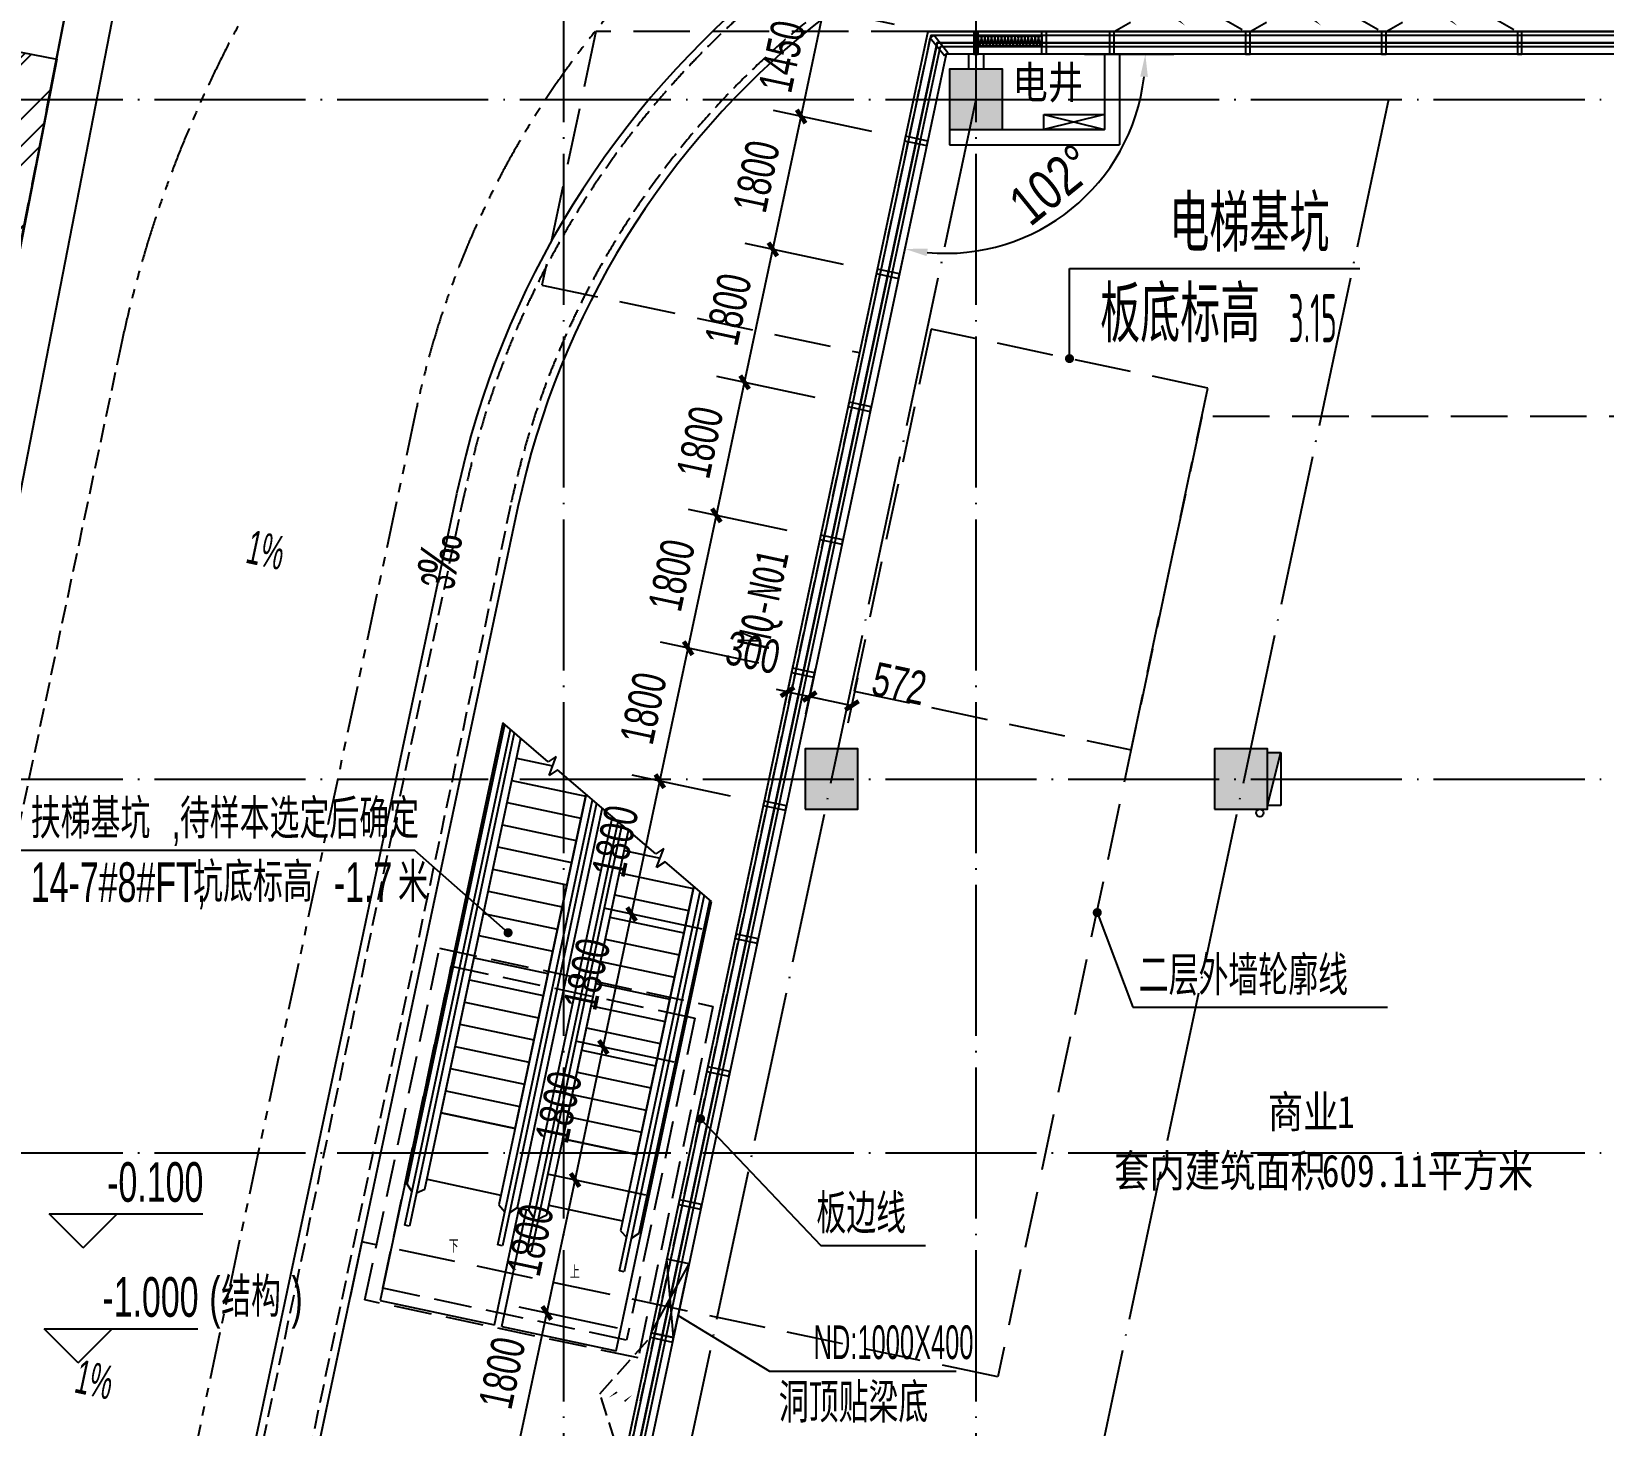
# Model space of a CAD drawing. Extents: x -409435 to 356702, y -107829 to 330904.
# Drawn here: x -7109 to 13711, y 8138 to 26600 of the extents above; entities that cross this region are included whole.
import ezdxf
from ezdxf.xclip import XClip

# ---------------------------------------------------------------- set-up
doc = ezdxf.new("R2010")
doc.units = 0
doc.header["$LTSCALE"] = 1000
doc.header["$MEASUREMENT"] = 0
doc.header["$XCLIPFRAME"] = 0
for name, pattern in [('104-14# 核心筒$0$DOTE', [2.42, 2, -0.2, 0.02, -0.2]), ('14#楼幕墙$0$DASH', [0.35, 0.25, -0.1]), ('X-104 14#平面$0$$0$DASH', [0.35, 0.25, -0.1]), ('X-104 14#平面$0$109 3#平面$0$DASH', [0.35, 0.25, -0.1]), ('X-104 14#平面$0$DASH', [0.35, 0.25, -0.1]), ('X-104 14#平面$0$PHANTOM2', [1.25, 0.625, -0.125, 0.125, -0.125, 0.125, -0.125])]:
    doc.linetypes.add(name, pattern=pattern)
for name, color, linetype in [('01-标注_尺寸', 124, 'Continuous'), ('01-标注_符号', 200, 'Continuous'), ('02-TEXT_标注', 130, 'Continuous'), ('104-14# 核心筒$0$A_AXIS-轴线', 36, '104-14# 核心筒$0$DOTE'), ('104-14# 核心筒$0$A_STR-砼柱', 51, 'Continuous'), ('14#楼幕墙$0$A-C_玻璃幕墙', 140, 'Continuous'), ('14#楼幕墙$0$A-C_窗', 140, 'Continuous'), ('PUB_HATCH', 8, 'Continuous'), ('X-104 14#平面$0$01-标注_尺寸', 124, 'Continuous'), ('X-104 14#平面$0$01-标注_标高', 200, 'Continuous'), ('X-104 14#平面$0$01-标注_符号', 200, 'Continuous'), ('X-104 14#平面$0$02-TEXT_房间', 7, 'Continuous'), ('X-104 14#平面$0$02-TEXT_标注', 130, 'Continuous'), ('X-104 14#平面$0$02-TEXT_门窗', 151, 'Continuous'), ('X-104 14#平面$0$A-C_玻璃幕墙', 140, 'Continuous'), ('X-104 14#平面$0$A-E_楼梯', 171, 'Continuous'), ('X-104 14#平面$0$A-O_屋面', 201, 'Continuous'), ('X-104 14#平面$0$A-O_散水', 134, 'Continuous'), ('X-104 14#平面$0$A-SUR_保温', 222, 'Continuous'), ('X-104 14#平面$0$A-SUR_吊顶', 40, 'Continuous'), ('X-104 14#平面$0$A-TECH_暖通', 6, 'Continuous'), ('X-104 14#平面$0$A-TECH_水', 3, 'Continuous'), ('X-104 14#平面$0$A-TECH_结构', 21, 'Continuous'), ('X-104 14#平面$0$A_STR-砌块墙', 121, 'Continuous'), ('X-104 14#平面$0$EH_玻璃', 156, 'Continuous'), ('建-标注-文本', 254, 'Continuous'), ('建-标注-索引', 75, 'Continuous')]:
    doc.layers.add(name, color=color, linetype=linetype)
doc.layers.add('X-104 14#平面$0$000套内', color=226, linetype='Continuous', lineweight=30, plot=False)
doc.styles.add('_TCH_DIM', font='ros.shx', dxfattribs={"width": 0.8, "height": 2, "bigfont": 'jd.shx'})
doc.styles.add('_TCH_DIM_T3', font='ros.shx', dxfattribs={"width": 0.705882, "bigfont": 'jd.shx'})
doc.styles.add('X-104 14#平面$0$_TCH_DIM', font='ros.shx', dxfattribs={"width": 0.8, "bigfont": 'jd.shx'})
doc.styles.add('X-104 14#平面$0$_TCH_DIM_T3', font='ros.shx', dxfattribs={"width": 0.8, "bigfont": 'jd.shx'})
doc.styles.add('X-104 14#平面$0$_TCH_LABEL', font='ros1.shx', dxfattribs={"width": 0.75, "bigfont": 'jd.shx'})
doc.styles.add('X-104 14#平面$0$_TCH_SPACE', font='STXIHEI_0.TTF', dxfattribs={"width": 0.8, "height": 5})
doc.styles.add('X-104 14#平面$0$_TCH_WINDOW', font='STXIHEI_0.TTF', dxfattribs={"width": 0.75, "height": 3.5})
doc.styles.add('X-104 14#平面$0$Standard', font='STXIHEI_0.TTF', dxfattribs={"width": 0.8})
doc.dimstyles.new('_TCH_ARCH&&150', dxfattribs={"dimtxt": 446.25, "dimasz": 150, "dimexe": 375, "dimexo": 450, "dimgap": 189.375, "dimtad": 1, "dimdec": 0, "dimzin": 0, "dimdsep": 46, "dimtxsty": '_TCH_DIM_T3', "dimblk": 'ARCHTICK', "dimcen": 0.09, "dimclrt": 7, "dimazin": 2, "dimtfac": 1, "dimtdec": 0, "dimtix": 1, "dimtmove": 2, "dimatfit": 3, "dimfxl": 0, "dimtolj": 1, "dimtzin": 0, "dimarcsym": 0})
doc.dimstyles.new('X-104 14#平面$0$_TCH_ARROW&&150', dxfattribs={"dimtxt": 525, "dimasz": 300, "dimexe": 375, "dimexo": 450, "dimgap": 150, "dimtad": 1, "dimdec": 0, "dimzin": 0, "dimdsep": 46, "dimtxsty": 'X-104 14#平面$0$_TCH_DIM_T3', "dimcen": 0.09, "dimclrt": 7, "dimazin": 2, "dimtfac": 1, "dimtdec": 0, "dimtix": 1, "dimtmove": 2, "dimatfit": 3, "dimfxl": 0, "dimtolj": 1, "dimtzin": 0, "dimarcsym": 0})

# ---------------------------------------------------------------- blocks, each defined once
blk = doc.blocks.new('14#楼幕墙$0$A$C38D07553')
blk.add_lwpolyline([(-60, -300), (0, -300), (0, 0), (-60, 0)], close=True)
blk = doc.blocks.new('14#楼幕墙$0$A$C385D642F')
for p in [(5430, 27500), (7230, 27500), (9030, 27500), (10830, 27500), (12630, 27500)]:
    blk.add_blockref('14#楼幕墙$0$A$C38D07553', p)
for p, rotation in [((4840, 27452), 38.99999999999763), ((4467, 26111), 77.99999999997866), ((4093, 24351), 77.99999999997866), ((3719, 22590), 77.99999999997866), ((3345, 20829), 77.99999999997866), ((2970, 19069), 77.99999999997866), ((2596, 17308), 77.99999999997866), ((2222, 15547), 77.99999999997866), ((1848, 13787), 77.99999999997866), ((1473, 12026), 77.99999999997866), ((1099, 10265), 77.99999999997866)]:
    blk.add_blockref('14#楼幕墙$0$A$C38D07553', p, dxfattribs=dict(rotation=rotation))
blk = doc.blocks.new('14#楼幕墙$0$A$C22714246')
at = {"linetype": '14#楼幕墙$0$DASH'}
blk.add_lwpolyline([(1740, 497), (870, 0), (0, 497)], dxfattribs=at)
at = {"layer": '14#楼幕墙$0$A-C_玻璃幕墙', "color": 1}
blk.add_lwpolyline([(899, 122, 0, 25, 0), (802, 217, 0, 0, 0), (900, 340, 25, 0, 0), (796, 422, 0, 0, 0)], format="xyseb", dxfattribs=at)
blk = doc.blocks.new('14#楼幕墙')
at = {"layer": '14#楼幕墙$0$A-C_玻璃幕墙'}
for p, q in [((4762, 26600), (-1359, -2200)), ((4803, 26550), (-1297, -2150)), ((4762, 26600), (14200, 26600)), ((4803, 26550), (14200, 26550)), ((4924, 26400), (-1112, -2000)), ((5005, 26300), (-989, -1900)), ((4924, 26400), (17970, 26400)), ((18030, 26300), (5005, 26300))]:
    blk.add_line(p, q, dxfattribs=at)
blk.add_lwpolyline([(6270, 26600), (6330, 26600), (6330, 26300), (6270, 26300)], close=True, dxfattribs=at)
blk.add_blockref('14#楼幕墙$0$A$C385D642F', (0, -900), dxfattribs=at)
at = {"layer": '14#楼幕墙$0$A-C_窗'}
for p, rotation in [((8970, 27097), 180), ((10770, 27097), 180), ((12570, 27097), 180), ((601, 9410), 257.9999999999978)]:
    blk.add_blockref('14#楼幕墙$0$A$C22714246', p, dxfattribs=dict(at, rotation=rotation))
blk = doc.blocks.new('_FZH')
blk.add_lwpolyline([(-0.5, -0.5), (0.5, -0.5), (0.5, 0.5), (-0.5, 0.5)], close=True)
at = {"layer": 'PUB_HATCH'}
blk.add_solid([(-0.5, -0.5), (0.5, -0.5), (-0.5, 0.5), (0.5, 0.5)], dxfattribs=at)
blk = doc.blocks.new('104-14# 核心筒')
at = {"layer": '104-14# 核心筒$0$A_AXIS-轴线'}
for p, q in [((-62.7, 54018.4), (-62.7, -8545.1)), ((5400, 54018.4), (5400, -8545.1)), ((-24839, 25700), (120259.9, 25700)), ((-24839, 16700), (120259.9, 16700)), ((-24839, 11750), (120259.9, 11750))]:
    blk.add_line(p, q, dxfattribs=at)
for points in [[(5400, 25700), (-686.4, -2934.4)], [(10862.7, 25700), (4542.8, -4032.6)]]:
    blk.add_lwpolyline(points, dxfattribs=at)
at = {"layer": '104-14# 核心筒$0$A_STR-砼柱', "xscale": 700, "yscale": 800, "zscale": 800}
for p in [(5400, 25700), (3487, 16700), (8908.9, 16700)]:
    blk.add_blockref('_FZH', p, dxfattribs=at)
blk = doc.blocks.new('X-104 14#平面$0$pdg')
blk.add_lwpolyline([(0, 200), (800, 200), (800, 0), (0, 0)], close=True)
for points in [[(800, 200), (0, 0)], [(0, 200), (800, 0)]]:
    blk.add_lwpolyline(points)
blk = doc.blocks.new('X-104 14#平面$0$$TwtSys$00000434')
for p, q in [((-0.5, 0.5), (-0.5, -0.5)), ((-0.5, -0.5), (0.5, 0.5)), ((0.5, 0.5), (-0.5, 0.5)), ((0.5, -0.5), (0.5, 0.5)), ((-0.5, -0.5), (0.5, -0.5))]:
    blk.add_line(p, q)
blk.add_solid([(0.5, -0.5), (0.5, 0.5), (-0.5, -0.5)])
blk = doc.blocks.new('X-104 14#平面$0$A$C324F6C76')
at = {"layer": 'X-104 14#平面$0$A-TECH_水'}
blk.add_circle((-106741, 16250), 50, dxfattribs=at)
at = {"layer": 'X-104 14#平面$0$A-TECH_水', "xscale": -700, "yscale": 180, "zscale": 700, "rotation": 270.000000000001}
blk.add_blockref('X-104 14#平面$0$$TwtSys$00000434', (-106551, 16700), dxfattribs=at)
blk = doc.blocks.new('X-104 14#平面$0$$LinePat$岩棉板')
at = {"color": 0}
for p, q in [((0, -17), (12, -67)), ((12, -67), (24, -17))]:
    blk.add_line(p, q, dxfattribs=at)
for centre, start, end in [((12, -17), 0, 180), ((0, -67), 270, 0), ((24, -67), 180, 270)]:
    blk.add_arc(centre, 12, start, end, dxfattribs=at)
at = {"layer": 'Defpoints'}
blk.add_point((0, 0), dxfattribs=at)
at = {"layer": 'Defpoints', "color": 0}
blk.add_point((24, -84), dxfattribs=at)
blk = doc.blocks.new('*U429')
at = {"color": 8}
blk.add_lwpolyline([(0, 150), (840, 150), (840, 0), (0, 0)], close=True, dxfattribs=at)
at = {"color": 8, "xscale": -1.842105261622807, "yscale": 1.782568518697715, "zscale": 1.782568518697715}
for p in [(44, 150), (88, 150), (133, 150), (177, 150), (221, 150), (265, 150), (309, 150), (354, 150), (398, 150), (442, 150), (486, 150), (531, 150), (575, 150), (619, 150), (663, 150), (707, 150), (752, 150), (796, 150), (840, 150)]:
    blk.add_blockref('X-104 14#平面$0$$LinePat$岩棉板', p, dxfattribs=at)
blk = doc.blocks.new('*U450')
blk.add_lwpolyline([(300, 0), (300, 1000), (0, 1000), (0, 0), (300, 0), (0, 1000), (0, 0), (300, 1000)])
blk = doc.blocks.new('X-104 14#平面$0$sdfjladfiididid')
at = {"layer": 'X-104 14#平面$0$A-TECH_暖通', "rotation": 347.9985853072582}
blk.add_blockref('*U450', (1099, 9365), dxfattribs=at)
blk = doc.blocks.new('*D2594')
at = {"layer": 'Defpoints', "color": 0, "transparency": 16777216}
for p in [(5005, 26300), (6388, 26300), (4718, 24947), (5994, 23854)]:
    blk.add_point(p, dxfattribs=at)
at = {"layer": 'X-104 14#平面$0$01-标注_尺寸', "color": 0, "lineweight": -2, "transparency": 16777216}
for p, q in [((6838, 26300), (8018, 26300)), ((4624, 24507), (4379, 23353))]:
    blk.add_line(p, q, dxfattribs=at)
blk.add_arc((5005, 26300), 2638, 264.5194, 353.4806, dxfattribs=at)
at = {"layer": 'X-104 14#平面$0$01-标注_尺寸', "color": 0, "transparency": 16777216}
for points in [[(7576, 26003), (7676, 25998), (7643, 26300)], [(4746, 23625), (4761, 23723), (4457, 23720)]]:
    blk.add_solid(points, dxfattribs=at)
at = {"layer": 'X-104 14#平面$0$01-标注_尺寸', "color": 7, "transparency": 16777216, "insert": (6406, 24570), "char_height": 525, "attachment_point": 5, "rotation": 39, "style": 'X-104 14#平面$0$_TCH_DIM_T3'}
blk.add_mtext('\\A1;102°', dxfattribs=at)
blk = doc.blocks.new('sjdfadsfiididdi')
at = {"layer": '建-标注-索引'}
for p, q in [((1454, 9594), (2666, 8860)), ((2666, 8860), (5138, 8860))]:
    blk.add_line(p, q, dxfattribs=at)
at = {"layer": '建-标注-文本', "style": '_TCH_DIM'}
for s, height, width, p in [('ND:1000X400', 446.25, 0.564706, (3250, 9018)), ('洞顶贴梁底', 520.9, 0.8, (2789, 8178))]:
    blk.add_text(s, height=height, dxfattribs=dict(at, width=width)).set_placement(p)
blk = doc.blocks.new('_ArchTick')
at = {"color": 0, "linetype": 'ByBlock', "const_width": 0.4}
blk.add_lwpolyline([(-0.5, -0.5), (0.5, 0.5)], dxfattribs=at)
blk = doc.blocks.new('*D1165')
at = {"layer": '01-标注_尺寸', "color": 0, "lineweight": -2, "transparency": 16777216}
for p, q in [((3148, 17562), (3275, 18159)), ((3708, 17443), (3835, 18040)), ((3197, 17792), (3757, 17673))]:
    blk.add_line(p, q, dxfattribs=at)
at = {"layer": 'Defpoints', "color": 0, "transparency": 16777216}
for p in [(3757, 17673), (3055, 17122), (3614, 17003)]:
    blk.add_point(p, dxfattribs=at)
at = {"layer": '01-标注_尺寸', "color": 0, "lineweight": -2, "transparency": 16777216, "xscale": 150, "yscale": 150, "zscale": 150}
for p, rotation in [((3197, 17792), 167.9999999999968), ((3757, 17673), 347.9999999999968)]:
    blk.add_blockref('_ArchTick', p, dxfattribs=dict(at, rotation=rotation))
at = {"layer": '01-标注_尺寸', "color": 7, "transparency": 16777216, "insert": (4385, 17961), "char_height": 446.2, "attachment_point": 5, "rotation": 348, "style": '_TCH_DIM_T3'}
blk.add_mtext('\\A1;572', dxfattribs=at)
blk = doc.blocks.new('*D1166')
at = {"layer": '01-标注_尺寸', "color": 0, "lineweight": -2, "transparency": 16777216}
for p, q in [((2855, 17625), (2982, 18221)), ((3148, 17562), (3275, 18159)), ((2904, 17855), (2757, 17886)), ((2904, 17855), (3197, 17792)), ((3197, 17792), (3344, 17761))]:
    blk.add_line(p, q, dxfattribs=at)
at = {"layer": 'Defpoints', "color": 0, "transparency": 16777216}
for p in [(3197, 17792), (2761, 17185), (3055, 17122)]:
    blk.add_point(p, dxfattribs=at)
at = {"layer": '01-标注_尺寸', "color": 0, "lineweight": -2, "transparency": 16777216, "xscale": 150, "yscale": 150, "zscale": 150}
for p, rotation in [((2904, 17855), 347.9999999999968), ((3197, 17792), 167.9999999999968)]:
    blk.add_blockref('_ArchTick', p, dxfattribs=dict(at, rotation=rotation))
at = {"layer": '01-标注_尺寸', "color": 7, "transparency": 16777216, "insert": (2446, 18373), "char_height": 446.2, "attachment_point": 5, "rotation": 348, "style": '_TCH_DIM_T3'}
blk.add_mtext('\\A1;300', dxfattribs=at)
blk = doc.blocks.new('*D1845')
at = {"layer": '01-标注_尺寸', "color": 0, "lineweight": -2, "transparency": 16777216}
for p, q in [((-658, 7868), (-284, 9628)), ((653, 9429), (-650, 9706)), ((278, 7669), (-1025, 7946))]:
    blk.add_line(p, q, dxfattribs=at)
at = {"layer": 'Defpoints', "color": 0, "transparency": 16777216}
for p in [(-284, 9628), (1093, 9336), (719, 7575)]:
    blk.add_point(p, dxfattribs=at)
at = {"layer": '01-标注_尺寸', "color": 0, "lineweight": -2, "transparency": 16777216, "xscale": 150, "yscale": 150, "zscale": 150}
for p, rotation in [((-284, 9628), 77.99999999999999), ((-658, 7868), 258)]:
    blk.add_blockref('_ArchTick', p, dxfattribs=dict(at, rotation=rotation))
at = {"layer": '01-标注_尺寸', "color": 7, "transparency": 16777216, "insert": (-874, 8834), "char_height": 446.2, "attachment_point": 5, "rotation": 78, "style": '_TCH_DIM_T3'}
blk.add_mtext('\\A1;1800', dxfattribs=at)
blk = doc.blocks.new('*D1846')
at = {"layer": '01-标注_尺寸', "color": 0, "lineweight": -2, "transparency": 16777216}
for p, q in [((1027, 11190), (-276, 11467)), ((-284, 9628), (91, 11389)), ((653, 9429), (-650, 9706))]:
    blk.add_line(p, q, dxfattribs=at)
at = {"layer": 'Defpoints', "color": 0, "transparency": 16777216}
for p in [(91, 11389), (1467, 11097), (1093, 9336)]:
    blk.add_point(p, dxfattribs=at)
at = {"layer": '01-标注_尺寸', "color": 0, "lineweight": -2, "transparency": 16777216, "xscale": 150, "yscale": 150, "zscale": 150}
for p, rotation in [((91, 11389), 77.99999999999997), ((-284, 9628), 258)]:
    blk.add_blockref('_ArchTick', p, dxfattribs=dict(at, rotation=rotation))
at = {"layer": '01-标注_尺寸', "color": 7, "transparency": 16777216, "insert": (-500, 10595), "char_height": 446.2, "attachment_point": 5, "rotation": 78, "style": '_TCH_DIM_T3'}
blk.add_mtext('\\A1;1800', dxfattribs=at)
blk = doc.blocks.new('*D1847')
at = {"layer": '01-标注_尺寸', "color": 0, "lineweight": -2, "transparency": 16777216}
for p, q in [((91, 11389), (465, 13150)), ((1401, 12951), (98, 13228)), ((1027, 11190), (-276, 11467))]:
    blk.add_line(p, q, dxfattribs=at)
at = {"layer": 'Defpoints', "color": 0, "transparency": 16777216}
for p in [(465, 13150), (1841, 12857), (1467, 11097)]:
    blk.add_point(p, dxfattribs=at)
at = {"layer": '01-标注_尺寸', "color": 0, "lineweight": -2, "transparency": 16777216, "xscale": 150, "yscale": 150, "zscale": 150}
for p, rotation in [((465, 13150), 77.99999999999996), ((91, 11389), 257.9999999999999)]:
    blk.add_blockref('_ArchTick', p, dxfattribs=dict(at, rotation=rotation))
at = {"layer": '01-标注_尺寸', "color": 7, "transparency": 16777216, "insert": (-126, 12355), "char_height": 446.2, "attachment_point": 5, "rotation": 78, "style": '_TCH_DIM_T3'}
blk.add_mtext('\\A1;1800', dxfattribs=at)
blk = doc.blocks.new('*D1848')
at = {"layer": '01-标注_尺寸', "color": 0, "lineweight": -2, "transparency": 16777216}
for p, q in [((465, 13150), (839, 14910)), ((1775, 14711), (472, 14988)), ((1401, 12951), (98, 13228))]:
    blk.add_line(p, q, dxfattribs=at)
at = {"layer": 'Defpoints', "color": 0, "transparency": 16777216}
for p in [(839, 14910), (2216, 14618), (1841, 12857)]:
    blk.add_point(p, dxfattribs=at)
at = {"layer": '01-标注_尺寸', "color": 0, "lineweight": -2, "transparency": 16777216, "xscale": 150, "yscale": 150, "zscale": 150}
for p, rotation in [((839, 14910), 77.99999999999997), ((465, 13150), 258)]:
    blk.add_blockref('_ArchTick', p, dxfattribs=dict(at, rotation=rotation))
at = {"layer": '01-标注_尺寸', "color": 7, "transparency": 16777216, "insert": (249, 14116), "char_height": 446.2, "attachment_point": 5, "rotation": 78, "style": '_TCH_DIM_T3'}
blk.add_mtext('\\A1;1800', dxfattribs=at)
blk = doc.blocks.new('*D1849')
at = {"layer": '01-标注_尺寸', "color": 0, "lineweight": -2, "transparency": 16777216}
for p, q in [((839, 14910), (1213, 16671)), ((2150, 16472), (847, 16749)), ((1775, 14711), (472, 14988))]:
    blk.add_line(p, q, dxfattribs=at)
at = {"layer": 'Defpoints', "color": 0, "transparency": 16777216}
for p in [(1213, 16671), (2590, 16379), (2216, 14618)]:
    blk.add_point(p, dxfattribs=at)
at = {"layer": '01-标注_尺寸', "color": 0, "lineweight": -2, "transparency": 16777216, "xscale": 150, "yscale": 150, "zscale": 150}
for p, rotation in [((1213, 16671), 78), ((839, 14910), 258)]:
    blk.add_blockref('_ArchTick', p, dxfattribs=dict(at, rotation=rotation))
at = {"layer": '01-标注_尺寸', "color": 7, "transparency": 16777216, "insert": (623, 15877), "char_height": 446.2, "attachment_point": 5, "rotation": 78, "style": '_TCH_DIM_T3'}
blk.add_mtext('\\A1;1800', dxfattribs=at)
blk = doc.blocks.new('*D1850')
at = {"layer": '01-标注_尺寸', "color": 0, "lineweight": -2, "transparency": 16777216}
for p, q in [((1213, 16671), (1588, 18432)), ((2524, 18233), (1221, 18510)), ((2150, 16472), (847, 16749))]:
    blk.add_line(p, q, dxfattribs=at)
at = {"layer": 'Defpoints', "color": 0, "transparency": 16777216}
for p in [(1588, 18432), (2964, 18139), (2590, 16379)]:
    blk.add_point(p, dxfattribs=at)
at = {"layer": '01-标注_尺寸', "color": 0, "lineweight": -2, "transparency": 16777216, "xscale": 150, "yscale": 150, "zscale": 150}
for p, rotation in [((1588, 18432), 77.99999999999993), ((1213, 16671), 257.9999999999999)]:
    blk.add_blockref('_ArchTick', p, dxfattribs=dict(at, rotation=rotation))
at = {"layer": '01-标注_尺寸', "color": 7, "transparency": 16777216, "insert": (997, 17637), "char_height": 446.2, "attachment_point": 5, "rotation": 78, "style": '_TCH_DIM_T3'}
blk.add_mtext('\\A1;1800', dxfattribs=at)
blk = doc.blocks.new('*D1851')
at = {"layer": '01-标注_尺寸', "color": 0, "lineweight": -2, "transparency": 16777216}
for p, q in [((2898, 19993), (1595, 20270)), ((1588, 18432), (1962, 20192)), ((2524, 18233), (1221, 18510))]:
    blk.add_line(p, q, dxfattribs=at)
at = {"layer": 'Defpoints', "color": 0, "transparency": 16777216}
for p in [(1962, 20192), (3338, 19900), (2964, 18139)]:
    blk.add_point(p, dxfattribs=at)
at = {"layer": '01-标注_尺寸', "color": 0, "lineweight": -2, "transparency": 16777216, "xscale": 150, "yscale": 150, "zscale": 150}
for p, rotation in [((1962, 20192), 78), ((1588, 18432), 258)]:
    blk.add_blockref('_ArchTick', p, dxfattribs=dict(at, rotation=rotation))
at = {"layer": '01-标注_尺寸', "color": 7, "transparency": 16777216, "insert": (1371, 19398), "char_height": 446.2, "attachment_point": 5, "rotation": 78, "style": '_TCH_DIM_T3'}
blk.add_mtext('\\A1;1800', dxfattribs=at)
blk = doc.blocks.new('*D1852')
at = {"layer": '01-标注_尺寸', "color": 0, "lineweight": -2, "transparency": 16777216}
for p, q in [((1962, 20192), (2336, 21953)), ((3272, 21754), (1969, 22031)), ((2898, 19993), (1595, 20270))]:
    blk.add_line(p, q, dxfattribs=at)
at = {"layer": 'Defpoints', "color": 0, "transparency": 16777216}
for p in [(2336, 21953), (3713, 21661), (3338, 19900)]:
    blk.add_point(p, dxfattribs=at)
at = {"layer": '01-标注_尺寸', "color": 0, "lineweight": -2, "transparency": 16777216, "xscale": 150, "yscale": 150, "zscale": 150}
for p, rotation in [((2336, 21953), 77.99999999999997), ((1962, 20192), 258)]:
    blk.add_blockref('_ArchTick', p, dxfattribs=dict(at, rotation=rotation))
at = {"layer": '01-标注_尺寸', "color": 7, "transparency": 16777216, "insert": (1746, 21159), "char_height": 446.2, "attachment_point": 5, "rotation": 78, "style": '_TCH_DIM_T3'}
blk.add_mtext('\\A1;1800', dxfattribs=at)
blk = doc.blocks.new('*D1853')
at = {"layer": '01-标注_尺寸', "color": 0, "lineweight": -2, "transparency": 16777216}
for p, q in [((3647, 23515), (2344, 23792)), ((2336, 21953), (2710, 23714)), ((3272, 21754), (1969, 22031))]:
    blk.add_line(p, q, dxfattribs=at)
at = {"layer": 'Defpoints', "color": 0, "transparency": 16777216}
for p in [(2710, 23714), (4087, 23421), (3713, 21661)]:
    blk.add_point(p, dxfattribs=at)
at = {"layer": '01-标注_尺寸', "color": 0, "lineweight": -2, "transparency": 16777216, "xscale": 150, "yscale": 150, "zscale": 150}
for p, rotation in [((2710, 23714), 77.99999999999993), ((2336, 21953), 257.9999999999999)]:
    blk.add_blockref('_ArchTick', p, dxfattribs=dict(at, rotation=rotation))
at = {"layer": '01-标注_尺寸', "color": 7, "transparency": 16777216, "insert": (2120, 22919), "char_height": 446.2, "attachment_point": 5, "rotation": 78, "style": '_TCH_DIM_T3'}
blk.add_mtext('\\A1;1800', dxfattribs=at)
blk = doc.blocks.new('*D1854')
at = {"layer": '01-标注_尺寸', "color": 0, "lineweight": -2, "transparency": 16777216}
for p, q in [((2710, 23714), (3085, 25474)), ((4021, 25275), (2718, 25552)), ((3647, 23515), (2344, 23792))]:
    blk.add_line(p, q, dxfattribs=at)
at = {"layer": 'Defpoints', "color": 0, "transparency": 16777216}
for p in [(3085, 25474), (4461, 25182), (4087, 23421)]:
    blk.add_point(p, dxfattribs=at)
at = {"layer": '01-标注_尺寸', "color": 0, "lineweight": -2, "transparency": 16777216, "xscale": 150, "yscale": 150, "zscale": 150}
for p, rotation in [((3085, 25474), 77.99999999999999), ((2710, 23714), 258)]:
    blk.add_blockref('_ArchTick', p, dxfattribs=dict(at, rotation=rotation))
at = {"layer": '01-标注_尺寸', "color": 7, "transparency": 16777216, "insert": (2494, 24680), "char_height": 446.2, "attachment_point": 5, "rotation": 78, "style": '_TCH_DIM_T3'}
blk.add_mtext('\\A1;1800', dxfattribs=at)
blk = doc.blocks.new('*D1855')
at = {"layer": '01-标注_尺寸', "color": 0, "lineweight": -2, "transparency": 16777216}
for p, q in [((4322, 26694), (3019, 26971)), ((3085, 25474), (3386, 26893)), ((4021, 25275), (2718, 25552))]:
    blk.add_line(p, q, dxfattribs=at)
at = {"layer": 'Defpoints', "color": 0, "transparency": 16777216}
for p in [(3386, 26893), (4762, 26600), (4461, 25182)]:
    blk.add_point(p, dxfattribs=at)
at = {"layer": '01-标注_尺寸', "color": 0, "lineweight": -2, "transparency": 16777216, "xscale": 150, "yscale": 150, "zscale": 150}
for p, rotation in [((3386, 26893), 77.99999999999997), ((3085, 25474), 258)]:
    blk.add_blockref('_ArchTick', p, dxfattribs=dict(at, rotation=rotation))
at = {"layer": '01-标注_尺寸', "color": 7, "transparency": 16777216, "insert": (2832, 26269), "char_height": 446.2, "attachment_point": 5, "rotation": 78, "style": '_TCH_DIM_T3'}
blk.add_mtext('\\A1;1450', dxfattribs=at)
blk = doc.blocks.new('X-104 14#平面')
at = {"layer": 'X-104 14#平面$0$EH_玻璃'}
h = blk.add_hatch(dxfattribs=at)
h.set_pattern_fill('AR-RROOF', color=256, scale=600, angle=45)
h.set_pattern_definition([(45, (0, 0), (646.578, 1724.21), [11430, -1524, 3810, -762]), (45, (447.2, 986), (-1255.44, 177.81), [2286, -251.46, 4572, -571.5]), (45, (-188.6, 727.4), (2440.834, 3162.846), [6096, -1066.8, 3048, -762])])
h.paths.add_polyline_path([(-6774.2, 26232.4), (-7804.7, 20931.6), (-9374.8, 21236.8), (-8344.2, 26537.6)])
at = {"layer": 'X-104 14#平面$0$000套内'}
blk.add_lwpolyline([(23450, -2050), (-1173.2, -2050), (4884.7, 26450), (23400, 26450), (23400, 14750), (22050, 14750), (22050, 10650), (23450, 10650)], close=True, dxfattribs=at)
at = {"layer": 'X-104 14#平面$0$01-标注_标高'}
for p, q in [((-6424.8, 10493.2), (-6874.8, 10943.2)), ((-6874.8, 10943.2), (-4839.9, 10943.2)), ((-6424.8, 10493.2), (-5974.8, 10943.2)), ((-6488.3, 8970.4), (-6938.3, 9420.4)), ((-6938.3, 9420.4), (-4903.5, 9420.4)), ((-6488.3, 8970.4), (-6038.3, 9420.4))]:
    blk.add_line(p, q, dxfattribs=at)
at = {"layer": 'X-104 14#平面$0$01-标注_符号'}
for p, q in [((6638.4, 22267.5), (6638.4, 23458.8)), ((6638.4, 23458.8), (10483.4, 23458.8)), ((-2031.5, 15754.3), (-7275, 15754.3)), ((-796.3, 14664.3), (-2031.5, 15754.3)), ((7006.1, 14931), (7479, 13677.6)), ((7479, 13677.6), (10848.6, 13677.6)), ((1752.8, 12200), (3347.4, 10524.1)), ((3347.4, 10524.1), (4730.1, 10524.1))]:
    blk.add_line(p, q, dxfattribs=at)
at = {"layer": 'X-104 14#平面$0$01-标注_符号', "const_width": 60}
for points in [[(6638.4, 22237.5, 1), (6638.4, 22297.5, 1)], [(6995.5, 14959, 1), (7016.7, 14902.9, 1)], [(-773.8, 14644.5, 1), (-818.8, 14684.2, 1)], [(1732.2, 12221.7, 1), (1773.5, 12178.3, 1)]]:
    blk.add_lwpolyline(points, format="xyb", close=True, dxfattribs=at)
at = {"layer": 'X-104 14#平面$0$01-标注_符号'}
for points in [[(-1517, 10653.7, 0, 0, 0), (-289.5, 16428.7, 40, 0, 0), (-258.3, 16575.5, 0, 0, 0)], [(95, 10311, 0, 0, 0), (1136, 15208.5, 40, 0, 0), (1167.2, 15355.2, 0, 0, 0)]]:
    blk.add_lwpolyline(points, format="xyseb", dxfattribs=at)
at = {"layer": 'X-104 14#平面$0$A-C_玻璃幕墙'}
for points in [[(-1359, -2200), (108091.7, -2200), (111291.5, 2370.2), (113380.4, 907.7), (115789.3, 4348.2), (113700.6, 5810.6), (116900.2, 10380.5), (116900.2, 38462.2), (99065.1, 43424.4), (96015.6, 32464.2), (85707.2, 35332.3), (87317.1, 41118.6), (83503.2, 42179.7), (66340.6, 26600), (4762.5, 26600)], [(-6774.2, 26232.4), (-7804.7, 20931.6), (-9374.8, 21236.8), (-8344.2, 26537.6)]]:
    blk.add_lwpolyline(points, close=True, dxfattribs=at)
at = {"layer": 'X-104 14#平面$0$A-E_楼梯'}
for p, q in [((-865.4, 17442), (-2491.2, 9792.9)), ((-2161.6, 10790.7), (-765.9, 17356.9)), ((-2134.3, 11332.8), (-840.3, 17420.5)), ((-714, 17312.4), (-2102.9, 10778.2)), ((-264.1, 16927.3), (-865.4, 17442)), ((-1897.4, 11268.9), (-628.4, 17239.1)), ((-1682.7, 12279.1), (-628.4, 17239.1)), ((-684.7, 16974.2), (-207, 16872.7)), ((-159.7, 16999), (-264.1, 16927.3)), ((-254.1, 16747.1), (-159.7, 16999)), ((-747, 16680.8), (231.1, 16472.9)), ((-142.8, 16823.5), (-254.1, 16747.1)), ((473.6, 16295.8), (-142.8, 16823.5)), ((236.6, 16498.7), (-919.2, 11061)), ((-704.5, 12071.2), (236.6, 16498.7)), ((-931.1, 10529.1), (322.2, 16425.4)), ((374.1, 16381), (-872.4, 10516.6)), ((-809.4, 16387.3), (168.7, 16179.4)), ((448.5, 16317.3), (-676.8, 11023)), ((560.1, 16221.8), (473.6, 16295.8)), ((-871.8, 16093.9), (106.4, 15886)), ((-549.6, 10448), (659.5, 16136.6)), ((-522.3, 10990.2), (585.2, 16200.3)), ((711.4, 16092.2), (-490.9, 10435.6)), ((1161.3, 15707.1), (560.1, 16221.8)), ((-285.4, 10926.3), (797.1, 16018.9)), ((-70.7, 11936.5), (797.1, 16018.9)), ((-934.2, 15800.4), (44, 15592.5)), ((740.2, 15751.3), (1217.4, 15649.8)), ((1265.8, 15778.7), (1161.3, 15707.1)), ((1171.3, 15526.9), (1265.8, 15778.7)), ((-996.5, 15507), (-18.4, 15299.1)), ((677.8, 15457.8), (1656, 15249.9)), ((1282.6, 15603.2), (1171.3, 15526.9)), ((1899, 15075.6), (1282.6, 15603.2)), ((-1058.9, 15213.6), (-80.8, 15005.6)), ((680.9, 10186.5), (1747.7, 15205.1)), ((1662, 15278.4), (692.8, 10718.4)), ((907.5, 11728.6), (1662, 15278.4)), ((615.4, 15164.4), (1593.6, 14956.5)), ((634.9, 9128.4), (1899, 15075.6)), ((1799.6, 15160.7), (739.6, 10174)), ((1873.9, 15097), (935.2, 10680.4)), ((-1121.3, 14920.1), (-143.1, 14712.2)), ((553.1, 14870.9), (1531.2, 14663)), ((-1183.7, 14626.7), (-205.5, 14418.8)), ((490.7, 14577.5), (1468.8, 14369.6)), ((-1246, 14333.2), (-267.9, 14125.3)), ((428.3, 14284), (1406.5, 14076.1)), ((-1308.4, 14039.8), (-330.3, 13831.9)), ((366, 13990.6), (1344.1, 13782.7)), ((-1370.8, 13746.3), (-392.6, 13538.4)), ((303.6, 13697.1), (1281.7, 13489.2)), ((-1433.2, 13452.9), (-455, 13245)), ((241.2, 13403.7), (1219.4, 13195.8)), ((-1495.5, 13159.4), (-517.4, 12951.5)), ((178.8, 13110.3), (1157, 12902.3)), ((-1557.9, 12866), (-579.8, 12658.1)), ((116.5, 12816.8), (1094.6, 12608.9)), ((-1620.3, 12572.6), (-642.1, 12364.6)), ((54.1, 12523.4), (1032.2, 12315.5)), ((-1682.7, 12279.1), (-704.5, 12071.2)), ((-704.5, 12071.2), (-1682.7, 12279.1)), ((-8.3, 12229.9), (969.9, 12022)), ((-70.7, 11936.5), (907.5, 11728.6)), ((907.5, 11728.6), (-70.7, 11936.5)), ((-2068, 11230.8), (-2134.3, 11332.8)), ((-2009.3, 11218.4), (-1897.4, 11268.9)), ((-1869.8, 11398.8), (-891.6, 11190.9)), ((-919.2, 11061), (-837.5, 10969.3)), ((-257.8, 11056.1), (720.4, 10848.2)), ((-977.1, 9471.1), (-648.5, 11017)), ((-879.2, 9450.3), (-550.6, 10996.2)), ((-676.8, 11023), (-778.8, 10956.8)), ((-676.8, 11023), (-522.3, 10990.2)), ((-456, 10888.2), (-522.3, 10990.2)), ((-397.3, 10875.7), (-285.4, 10926.3)), ((-2102.9, 10778.2), (-2161.6, 10790.7)), ((692.8, 10718.4), (774.5, 10626.6)), ((935.2, 10680.4), (833.2, 10614.2)), ((-872.4, 10516.6), (-931.1, 10529.1)), ((-490.9, 10435.6), (-549.6, 10448)), ((739.6, 10174), (680.9, 10186.5)), ((-2491.2, 9792.9), (-977.1, 9471.1)), ((-879.2, 9450.3), (634.9, 9128.4))]:
    blk.add_line(p, q, dxfattribs=at)
at = {"layer": 'X-104 14#平面$0$A-O_屋面', "linetype": 'X-104 14#平面$0$PHANTOM2', "ltscale": 2}
blk.add_lwpolyline([(116300, 1125.5), (112466, -2800), (-12111.5, -2800), (-10903.8, 3413.1), (-11202.5, 3471.2), (-4857, 36100), (58808.6, 36100), (74837.7, 49550), (86050, 49550), (86050, 51700), (92100, 51702), (92100, 55283.2), (94608.8, 59227.5), (95621.4, 58583.5), (95782.4, 58836.6), (99791.5, 56286.5), (107067.8, 54161.9), (111100, 54161.9), (111100, 52680), (116300, 52680)], close=True, dxfattribs=at)
at = {"layer": 'X-104 14#平面$0$A-O_屋面', "ltscale": 5}
for points in [[(-11202.5, 3471.2), (-4857, 36100), (58808.6, 36100), (77400, 51700), (93285, 51700)], [(93285, 51080), (77625.7, 51080), (59034.3, 35480), (-4345.9, 35480), (-10594, 3352.8)]]:
    blk.add_lwpolyline(points, dxfattribs=at)
at = {"layer": 'X-104 14#平面$0$A-O_散水'}
for p, q in [((-6424.6, -2800), (-1477.3, 20474.9)), ((-665.5, 20302.4), (-5576, -2800))]:
    blk.add_line(p, q, dxfattribs=at)
at = {"layer": 'X-104 14#平面$0$A-O_散水', "linetype": 'X-104 14#平面$0$DASH'}
blk.add_lwpolyline([(-763.3, 20323.2), (-5657, -2700), (-6301.1, -2700), (-1379.5, 20454.1)], dxfattribs=at)
at = {"layer": 'X-104 14#平面$0$A-O_散水'}
for radius in [12000, 11170]:
    blk.add_arc((10260.4, 17980), radius, 90, 168, dxfattribs=at)
at = {"layer": 'X-104 14#平面$0$A-O_散水', "linetype": 'X-104 14#平面$0$DASH'}
for radius in [11900, 11270]:
    blk.add_arc((10260.4, 17980), radius, 90, 168, dxfattribs=at)
at = {"layer": 'X-104 14#平面$0$A-SUR_吊顶', "linetype": 'X-104 14#平面$0$109 3#平面$0$DASH'}
blk.add_line((-5925.7, 22426.6), (-9139.7, 7305.6), dxfattribs=at)
at = {"layer": 'X-104 14#平面$0$A-SUR_吊顶', "linetype": 'X-104 14#平面$0$PHANTOM2'}
blk.add_line((-2013.1, 21594.9), (-5227.2, 6473.9), dxfattribs=at)
at = {"layer": 'X-104 14#平面$0$A-SUR_吊顶', "linetype": 'X-104 14#平面$0$109 3#平面$0$DASH', "ltscale": 3}
for points in [[(109062.3, -4432.1), (119297.3, 10714.5), (117562.9, 11100.5), (120741.8, 38794.6), (99426.9, 44725), (92631.2, 20300), (86987.2, 20300), (86987.2, 21500), (8392.2, 21500), (5688.7, 8781.2), (-2733.6, 10571.4), (-6009.8, -4841.7), (40178.1, -2825.1), (39845.1, -4916.4), (83845.6, -2647.5)], [(8472.4, 21877.7), (4804.4, 22657.3), (3785.6, 17864.4), (7453.7, 17084.8)]]:
    blk.add_lwpolyline(points, close=True, dxfattribs=at)
blk.add_lwpolyline([(4762.5, 26600), (366.7, 26600), (-347.3, 23241.2), (3858.5, 22347.2)], dxfattribs=at)
at = {"layer": 'X-104 14#平面$0$A-SUR_吊顶', "linetype": 'X-104 14#平面$0$PHANTOM2'}
for radius in [16000, 12000]:
    blk.add_arc((9724.7, 19100), radius, 90, 168, dxfattribs=at)
at = {"layer": 'X-104 14#平面$0$A-TECH_结构', "linetype": 'X-104 14#平面$0$$0$DASH'}
blk.add_lwpolyline([(87207.3, 41097.2), (85610.8, 35359.1), (96063.8, 32450.8), (99099.8, 43362.9), (116850.2, 38424.2), (116850.2, 10396.2), (108065.7, -2149.5), (-1297.3, -2149.5), (4803.7, 26550), (66359.9, 26550), (83516.4, 42124.1)], close=True, dxfattribs=at)
at = {"layer": 'X-104 14#平面$0$A-TECH_结构', "linetype": 'X-104 14#平面$0$DASH', "ltscale": 2}
blk.add_lwpolyline([(926.2, 9032.5), (-2693, 9801.8), (-1703.3, 14457.7), (1915.8, 13688.5)], close=True, dxfattribs=at)
blk.add_lwpolyline([(1678.6, 13534.4), (772.1, 9269.7), (-2455.8, 9955.8), (-1549.3, 14220.5), (1678.6, 13534.4)], dxfattribs=at)
at = {"layer": 'X-104 14#平面$0$A_STR-砌块墙'}
for p, q in [((5300, 26300), (5300, 26100)), ((5500, 26300), (5300, 26300)), ((5500, 26300), (5500, 26100)), ((7100, 26300), (7100, 25300)), ((7300, 26300), (7100, 26300)), ((7300, 26300), (7300, 25100)), ((5500, 26100), (5300, 26100)), ((5050, 25300), (7100, 25300)), ((5050, 25300), (5050, 25100)), ((5050, 25100), (7300, 25100))]:
    blk.add_line(p, q, dxfattribs=at)
ref = blk.add_blockref('104-14# 核心筒', (0, 0))
XClip(ref).set_block_clipping_path([(-38664.3623821461, -25500), (139216.5485069363, 330900)])
for name, p in [('X-104 14#平面$0$A$C324F6C76', (115900, 0)), ('14#楼幕墙', (0, 0)), ('X-104 14#平面$0$sdfjladfiididid', (0, 0)), ('X-104 14#平面$0$pdg', (6300, 25300))]:
    blk.add_blockref(name, p)
at = {"layer": 'X-104 14#平面$0$A-SUR_保温'}
blk.add_blockref('*U429', (5430, 26400), dxfattribs=at)
at = {"layer": 'X-104 14#平面$0$02-TEXT_房间', "style": 'X-104 14#平面$0$_TCH_SPACE', "width": 0.8}
for s, height, p in [('商业', 428.14, (9265.7, 12079)), ('1', 428.1, (10182.8, 12079))]:
    blk.add_text(s, height=height, dxfattribs=at).set_placement(p)
at = {"layer": 'X-104 14#平面$0$02-TEXT_标注'}
for s, height, style, width, p in [('电井', 428.14, 'X-104 14#平面$0$Standard', 0.8, (5883.5, 25710.8)), ('电梯基坑', 744.19, 'X-104 14#平面$0$_TCH_LABEL', 0.75, (7960.5, 23683.8)), ('板底标高', 744.19, 'X-104 14#平面$0$_TCH_LABEL', 0.75, (7044.2, 22483.8)), ('3.15', 637.5, 'X-104 14#平面$0$_TCH_LABEL', 0.529412, (9538.4, 22483.8)), ('扶梯基坑', 520.93, 'X-104 14#平面$0$_TCH_DIM', 0.8, (-7117.5, 15911.8)), ('待样本选定后确定', 520.93, 'X-104 14#平面$0$_TCH_DIM', 0.8, (-5143.2, 15911.8)), (',', 525, 'X-104 14#平面$0$_TCH_DIM', 0.64, (-5255.2, 15911.8)), ('坑底标高', 520.93, 'X-104 14#平面$0$_TCH_DIM', 0.8, (-4967.1, 15071.8)), ('米', 520.9, 'X-104 14#平面$0$_TCH_DIM', 0.8, (-2253.6, 15071.8)), ('14-7#8#FT,', 525, 'X-104 14#平面$0$_TCH_DIM', 0.64, (-7117.5, 15071.8)), ('-1.7', 525, 'X-104 14#平面$0$_TCH_DIM', 0.64, (-3104.8, 15071.8)), ('二层外墙轮廓线', 520.93, 'X-104 14#平面$0$_TCH_DIM', 0.8, (7555.8, 13835.1)), ('套内建筑面积', 428.14, 'X-104 14#平面$0$Standard', 0.8, (7229.5, 11297.3)), ('609.11', 428.14, 'X-104 14#平面$0$Standard', 0.8, (9980.6, 11297.3)), ('平方米', 428.14, 'X-104 14#平面$0$Standard', 0.8, (11377.7, 11297.3)), ('-0.100', 525, 'X-104 14#平面$0$_TCH_DIM', 0.64, (-6105.7, 11100.7)), ('板边线', 520.93, 'X-104 14#平面$0$_TCH_DIM', 0.8, (3286.6, 10681.6)), ('下', 173.6, 'X-104 14#平面$0$_TCH_DIM', 0.8, (-1583.8, 10427.3)), ('上', 173.6, 'X-104 14#平面$0$_TCH_DIM', 0.8, (22.8, 10084.7)), ('-1.000', 525, 'X-104 14#平面$0$_TCH_DIM', 0.64, (-6169.3, 9577.9)), ('(', 525, 'X-104 14#平面$0$_TCH_DIM', 0.64, (-4753.5, 9577.9)), ('结构', 520.93, 'X-104 14#平面$0$_TCH_DIM', 0.8, (-4596.7, 9577.9)), (')', 525, 'X-104 14#平面$0$_TCH_DIM', 0.64, (-3665.5, 9577.9))]:
    blk.add_text(s, height=height, dxfattribs=dict(at, style=style, width=width)).set_placement(p)
at = {"layer": 'X-104 14#平面$0$02-TEXT_门窗', "style": 'X-104 14#平面$0$_TCH_WINDOW', "width": 0.75}
blk.add_text('MQ-N01', height=428.14, rotation=78.0002, dxfattribs=at).set_placement((2650.4, 18397.6))
at = {"layer": 'X-104 14#平面$0$01-标注_尺寸'}
dim = blk.add_angular_dim_3p(base=(5993.6, 23854.1), center=(5005.4, 26300), p1=(4717.9, 24947.2), p2=(6388.5, 26300), dimstyle='X-104 14#平面$0$_TCH_ARROW&&150', dxfattribs=at)
dim.commit()
dim.dimension.update_dxf_attribs({"geometry": '*D2594', "text_midpoint": (6406, 24570.5)})

msp = doc.modelspace()

# ---------------------------------------------------------------- linework, layer by layer
at = {"layer": '01-标注_符号'}
for points in [[(-3120.8, 27130.1, 0, 0, 0), (-2536.8, 26646.7, 120, 0, 0), (-2190.2, 26359.7, 0, 0, 0)], [(-1237.3, 19898.1, 0, 0, 0), (-1330.1, 19361.2, 120, 0, 0), (-1406.7, 18917.8, 0, 0, 0)], [(-4881.8, 19532.3, 0, 0, 0), (-3911.9, 19326.2, 120, 0, 0), (-3471.7, 19232.6, 0, 0, 0)], [(-7151.8, 8545.4, 0, 0, 0), (-6181.9, 8339.2, 120, 0, 0), (-5741.7, 8245.6, 0, 0, 0)]]:
    msp.add_lwpolyline(points, format="xyseb", dxfattribs=at)

# ---------------------------------------------------------------- block references
for name in ['X-104 14#平面', 'sjdfadsfiididdi']:
    msp.add_blockref(name, (0, 0))

# ---------------------------------------------------------------- texts
at = {"layer": '02-TEXT_标注', "style": '_TCH_DIM'}
for s, height, rotation, width, p in [('1%%%', 446.25, 348, 0.564706, (-4287.8, 19567.1)), ('‰', 520.9, 80.19726, 0.8, (-1490.1, 19360.3)), ('3', 446.2, 80.19726, 0.564706, (-1518.7, 19194.8)), ('1%%%', 446.25, 348, 0.564706, (-6557.8, 8580.1))]:
    msp.add_text(s, height=height, rotation=rotation, dxfattribs=dict(at, width=width)).set_placement(p)

# ---------------------------------------------------------------- dimensions: what is measured, and where the dimension line sits
at = {"layer": '01-标注_尺寸'}
for p1, p2, picture, middle in [((4461, 25181.8), (4762.5, 26600), '*D1855', (2831.9, 26269.2)), ((4086.8, 23421.2), (4461, 25181.8), '*D1854', (2494, 24679.8)), ((3712.6, 21660.5), (4086.8, 23421.2), '*D1853', (2119.8, 22919.2)), ((3338.3, 19899.8), (3712.6, 21660.5), '*D1852', (1745.5, 21158.5)), ((2964.1, 18139.2), (3338.3, 19899.8), '*D1851', (1371.3, 19397.8)), ((2589.8, 16378.5), (2964.1, 18139.2), '*D1850', (997, 17637.2)), ((2215.6, 14617.8), (2589.8, 16378.5), '*D1849', (622.8, 15876.5)), ((1841.3, 12857.2), (2215.6, 14617.8), '*D1848', (248.6, 14115.8)), ((1467.1, 11096.5), (1841.3, 12857.2), '*D1847', (-125.7, 12355.2)), ((1092.9, 9335.8), (1467.1, 11096.5), '*D1846', (-499.9, 10594.5)), ((718.6, 7575.2), (1092.9, 9335.8), '*D1845', (-874.2, 8833.8))]:
    dim = msp.add_aligned_dim(p1=p1, p2=p2, distance=1407.2, dimstyle='_TCH_ARCH&&150', dxfattribs=at)
    dim.commit()
    dim.dimension.update_dxf_attribs({"geometry": picture, "text_midpoint": middle})
for base, p1, p2, picture, middle in [((3197, 17792.2), (2761.2, 17184.6), (3054.6, 17122.2), '*D1166', (2446.5, 18373.5)), ((3756.6, 17673.3), (3054.6, 17122.2), (3614.2, 17003.2), '*D1165', (4385.2, 17961.4))]:
    dim = msp.add_linear_dim(base=base, p1=p1, p2=p2, angle=348, dimstyle='_TCH_ARCH&&150', dxfattribs=at)
    dim.commit()
    dim.dimension.update_dxf_attribs({"geometry": picture, "text_midpoint": middle, "dimtype": 161})

doc.saveas('drawing.dxf')
